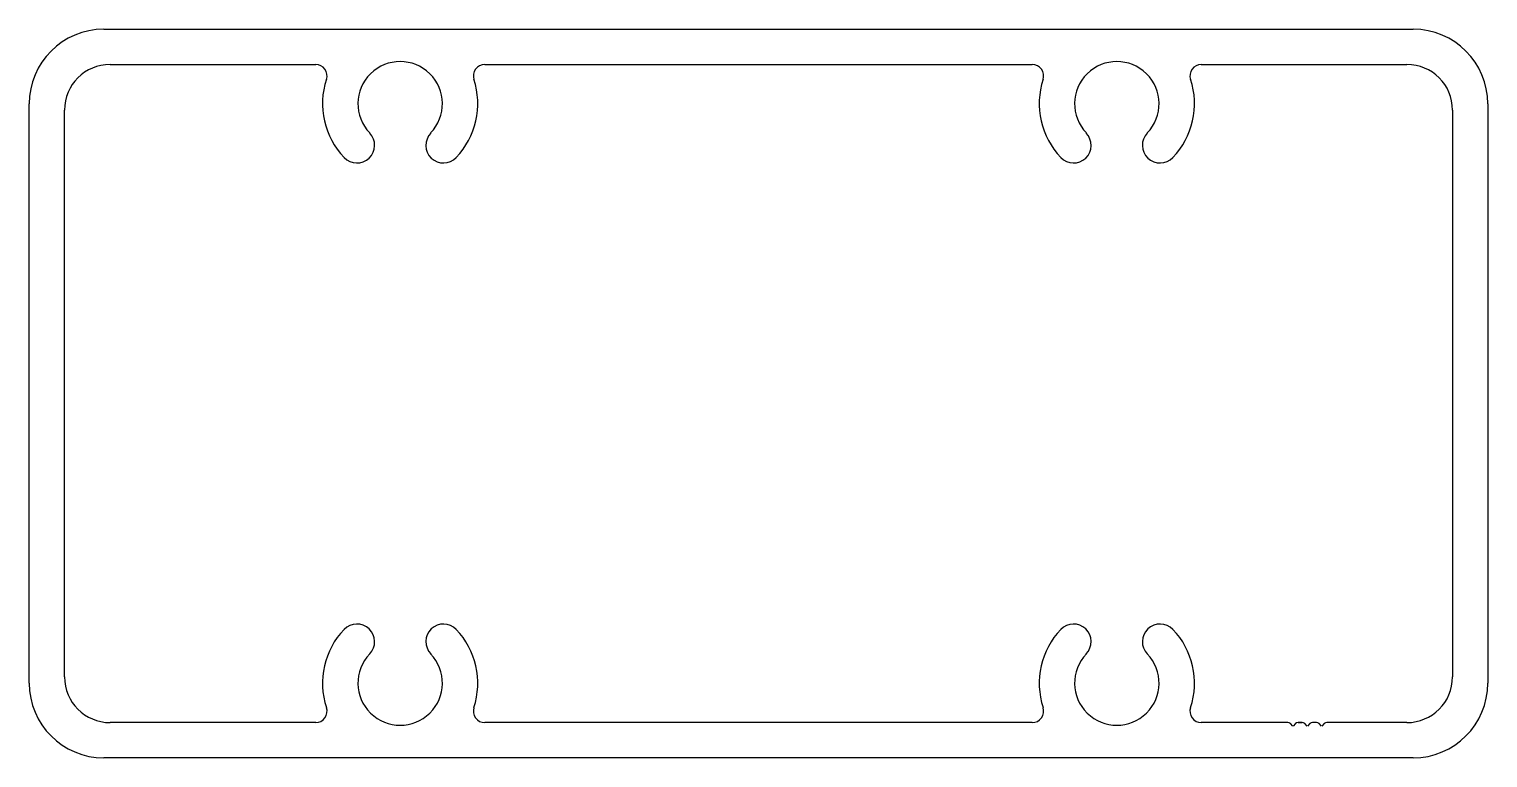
# Model space of a CAD drawing. Extents: x -50 to 52, y 6 to 57.
import ezdxf

# ---------------------------------------------------------------- set-up
doc = ezdxf.new("R2010")
doc.units = 0
doc.layers.get('0').update_dxf_attribs({"linetype": 'CONTINUOUS'})

msp = doc.modelspace()

# ---------------------------------------------------------------- linework, layer by layer
for p, q in [((-44.62, 57.29), (46.56, 57.29)), ((-44.19, 54.83), (-29.87, 54.83)), ((-18.1, 54.83), (20.04, 54.83)), ((31.81, 54.83), (46.13, 54.83)), ((-49.83, 11.7), (-49.83, 52.08)), ((51.77, 52.08), (51.77, 11.7)), ((-47.37, 27.23), (-47.37, 51.65)), ((49.31, 51.65), (49.31, 27.23)), ((-47.37, 12.13), (-47.37, 27.23)), ((49.31, 27.23), (49.31, 12.13)), ((-29.87, 8.95), (-44.19, 8.95)), ((20.04, 8.95), (-18.1, 8.95)), ((36.38, 8.95), (31.81, 8.95)), ((37.84, 8.95), (36.38, 8.95)), ((37.84, 8.95), (37.84, 8.95)), ((38.19, 8.71), (38.02, 8.88)), ((38.37, 8.88), (38.2, 8.71)), ((38.84, 8.95), (38.55, 8.95)), ((38.55, 8.95), (38.84, 8.95)), ((38.84, 8.95), (38.55, 8.95)), ((38.55, 8.95), (38.84, 8.95)), ((38.84, 8.95), (38.55, 8.95)), ((39.19, 8.71), (39.02, 8.88)), ((39.37, 8.88), (39.2, 8.71)), ((39.84, 8.95), (39.55, 8.95)), ((40.19, 8.71), (40.02, 8.88)), ((40.37, 8.88), (40.2, 8.71)), ((41.31, 8.95), (40.55, 8.95)), ((46.13, 8.95), (41.31, 8.95)), ((46.56, 6.49), (-44.62, 6.49))]:
    msp.add_line(p, q)
for centre, radius, start, end in [((-44.62, 52.08), 5.21, 90, 180), ((46.56, 52.08), 5.21, 0, 90), ((-23.99, 52.09), 2.94, 316.1441, 223.8559), ((25.93, 52.09), 2.94, 316.1441, 223.8559), ((-44.19, 51.65), 3.18, 90, 180), ((-29.87, 54.04), 0.79, 341.653, 90), ((-18.1, 54.04), 0.79, 90, 198.347), ((20.04, 54.04), 0.79, 341.653, 90), ((31.81, 54.04), 0.79, 90, 198.347), ((46.13, 51.65), 3.18, 360, 90), ((-23.99, 52.09), 5.41, 161.653, 223.8559), ((-23.99, 52.09), 5.41, 316.1441, 18.347), ((25.93, 52.09), 5.41, 161.653, 223.8559), ((25.93, 52.09), 5.41, 316.1441, 18.347), ((-27, 49.19), 1.23, 223.8559, 43.8559), ((-20.97, 49.19), 1.23, 136.1441, 316.1441), ((22.91, 49.19), 1.23, 223.8559, 43.8559), ((28.94, 49.19), 1.23, 136.1441, 316.1441), ((-23.99, 11.7), 5.41, 136.1441, 198.347), ((-27, 14.59), 1.23, 316.1441, 136.1441), ((-20.97, 14.59), 1.23, 43.8559, 223.8559), ((-23.99, 11.7), 5.41, 341.653, 43.8559), ((25.93, 11.7), 5.41, 136.1441, 198.347), ((22.91, 14.59), 1.23, 316.1441, 136.1441), ((28.94, 14.59), 1.23, 43.8559, 223.8559), ((25.93, 11.7), 5.41, 341.653, 43.8559), ((-23.99, 11.7), 2.94, 136.1441, 43.8559), ((25.93, 11.7), 2.94, 136.1441, 43.8559), ((-44.62, 11.7), 5.21, 180, 270), ((-44.19, 12.13), 3.18, 180, 270), ((46.13, 12.13), 3.18, 270, 0), ((46.56, 11.7), 5.21, 270, 360), ((-29.87, 9.74), 0.79, 270, 18.347), ((-18.1, 9.74), 0.79, 161.653, 270), ((20.04, 9.74), 0.79, 270, 18.347), ((31.81, 9.74), 0.79, 161.653, 270), ((37.84, 8.7), 0.25, 45, 90), ((38.19, 8.72), 0.008, 225, 315), ((38.55, 8.7), 0.25, 90, 135), ((38.84, 8.7), 0.25, 45, 90), ((39.19, 8.72), 0.008, 225, 315), ((39.55, 8.7), 0.25, 90, 135), ((39.84, 8.7), 0.25, 45, 90), ((40.19, 8.72), 0.008, 225, 315), ((40.55, 8.7), 0.25, 90, 135)]:
    msp.add_arc(centre, radius, start, end)

doc.saveas('drawing.dxf')
